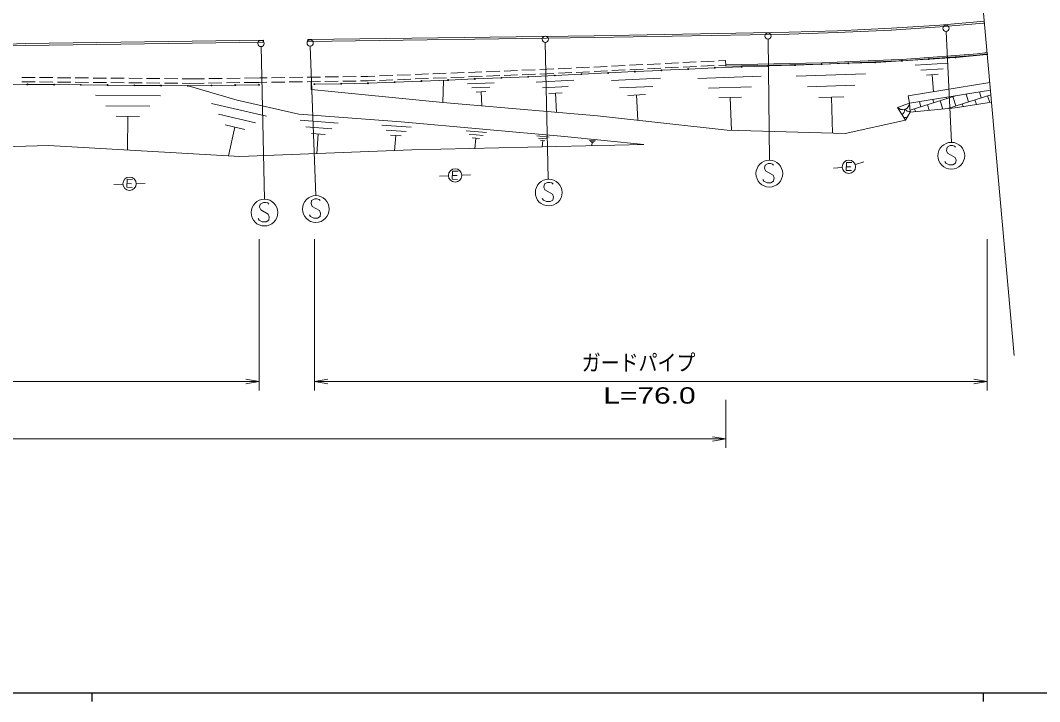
# Model space of a CAD drawing. Units: millimetres, scale not verified. Extents: x 40000 to 680000, y 20000 to 380000.
# Drawn here: x 160004 to 274318, y 204000 to 280432 of the extents above; entities that cross this region are included whole.
import ezdxf
from ezdxf.enums import TextEntityAlignment as Align

# ---------------------------------------------------------------- set-up
doc = ezdxf.new("R2010")
doc.units = ezdxf.units.MM
doc.header["$LTSCALE"] = 1000
for name, color, linetype, lineweight in [('M-BMK-OTRS', 5, 'Continuous', 13), ('M-STR-HTXT', 7, 'Continuous', 13), ('M-STR-STRC', 7, 'Continuous', 13), ('M-TTL-BAND', 7, 'Continuous', 25), ('M-WORK', 1, 'Continuous', 13)]:
    doc.layers.add(name, color=color, linetype=linetype, lineweight=lineweight)
doc.styles.add('ＭＳ Ｐゴシック', font='')
doc.styles.get('ＭＳ Ｐゴシック').set_extended_font_data('MS PGothic')

# ---------------------------------------------------------------- blocks, each defined once
blk = doc.blocks.new('open_arrow')
at = {"color": 0, "linetype": 'Continuous', "lineweight": -2}
blk.add_lwpolyline([(7.5, 1.25), (0, 0), (7.5, -1.25)], dxfattribs=at)

msp = doc.modelspace()

# ---------------------------------------------------------------- linework, layer by layer
at = {"layer": 'M-BMK-OTRS'}
msp.add_line((271447, 242829), (267824, 283530), dxfattribs=at)
at = {"layer": 'M-STR-HTXT'}
for p, q in [((186780, 238919), (186780, 255876)), ((192989, 255876), (192989, 238919)), ((268445, 255876), (268445, 238919)), ((67947, 239919), (186780, 239919)), ((192989, 239919), (268445, 239919)), ((239133, 237874), (239133, 232473)), ((67947, 233473), (239133, 233473))]:
    msp.add_line(p, q, dxfattribs=at)
for centre in [(268440, 276619), (249881, 275516), (252877, 275616), (255872, 275716), (258876, 275903), (261879, 276089), (264882, 276276), (222940, 274393), (225931, 274537), (228923, 274682), (231914, 274827), (234906, 274971), (237897, 275116), (240893, 275216), (243889, 275316), (246885, 275416), (160792, 273252), (163790, 273225), (166788, 273198), (169786, 273171), (184105, 273170), (186768, 273209), (192978, 273274), (195983, 273325), (198989, 273375), (201983, 273497), (204978, 273618), (207973, 273739), (210967, 273861), (213962, 273982), (216956, 274104), (219948, 274248), (172784, 273144), (175782, 273117), (178780, 273090), (181443, 273130)]:
    msp.add_circle(centre, 50, dxfattribs=at)
at = {"layer": 'M-STR-STRC'}
for p, q in [((263834, 279199), (264435, 266766)), ((218880, 277965), (219213, 262637)), ((243858, 278324), (244021, 264759)), ((187007, 277484), (187379, 260380)), ((192516, 277552), (193132, 260755)), ((246960, 275418), (249806, 275513)), ((249956, 275518), (252802, 275613)), ((252952, 275618), (255797, 275714)), ((255947, 275721), (258801, 275898)), ((258951, 275907), (261804, 276084)), ((261954, 276094), (264807, 276271)), ((264957, 276283), (268365, 276612)), ((220023, 274252), (222865, 274389)), ((223015, 274397), (225856, 274534)), ((226006, 274541), (228848, 274678)), ((228998, 274686), (231839, 274823)), ((231989, 274830), (234831, 274968)), ((234981, 274975), (237823, 275112)), ((237972, 275118), (240818, 275213)), ((240968, 275218), (243814, 275313)), ((243964, 275318), (246810, 275413)), ((160742, 273252), (157844, 273278)), ((163740, 273225), (160842, 273251)), ((166738, 273198), (163840, 273224)), ((195908, 273323), (193053, 273275)), ((198914, 273374), (196058, 273326)), ((201908, 273493), (199064, 273378)), ((204903, 273615), (202058, 273500)), ((207898, 273736), (205053, 273621)), ((210892, 273858), (208048, 273742)), ((213887, 273979), (211042, 273864)), ((216882, 274101), (214037, 273985)), ((217031, 274107), (219873, 274245)), ((169736, 273171), (166838, 273197)), ((172734, 273144), (169836, 273170)), ((175732, 273117), (172834, 273143)), ((178730, 273090), (175832, 273116)), ((181393, 273129), (178830, 273091)), ((184055, 273169), (181493, 273130)), ((186718, 273209), (184155, 273170)), ((264297, 266384), (263937, 266204)), ((264537, 266383), (264297, 266384)), ((264777, 266323), (264537, 266383)), ((263937, 266204), (263876, 265844)), ((263876, 265844), (263996, 265544)), ((263996, 265544), (264835, 265063)), ((264897, 266203), (264777, 266323)), ((243525, 264198), (243464, 263838)), ((243885, 264377), (243525, 264198)), ((244125, 264377), (243885, 264377)), ((244365, 264316), (244125, 264377)), ((244485, 264196), (244365, 264316)), ((263814, 264404), (263694, 264585)), ((264174, 264224), (263814, 264404)), ((264594, 264223), (264174, 264224)), ((264894, 264403), (264594, 264223)), ((264835, 265063), (264955, 264763)), ((264955, 264763), (264894, 264403)), ((243464, 263838), (243584, 263538)), ((243584, 263538), (244423, 263056)), ((244423, 263056), (244542, 262756)), ((218782, 262076), (218721, 261716)), ((219142, 262255), (218782, 262076)), ((219382, 262255), (219142, 262255)), ((219622, 262194), (219382, 262255)), ((219742, 262074), (219622, 262194)), ((243402, 262398), (243282, 262578)), ((243762, 262217), (243402, 262398)), ((244182, 262217), (243762, 262217)), ((244482, 262396), (244182, 262217)), ((244542, 262756), (244482, 262396)), ((218721, 261716), (218841, 261416)), ((218841, 261416), (219680, 260934)), ((219680, 260934), (219799, 260634)), ((186900, 259828), (186840, 259468)), ((187261, 260007), (186900, 259828)), ((187501, 260007), (187261, 260007)), ((187741, 259947), (187501, 260007)), ((187860, 259826), (187741, 259947)), ((192664, 260228), (192603, 259868)), ((192603, 259868), (192723, 259568)), ((193024, 260407), (192664, 260228)), ((192723, 259568), (193562, 259086)), ((193264, 260407), (193024, 260407)), ((193504, 260346), (193264, 260407)), ((193624, 260226), (193504, 260346)), ((218659, 260276), (218539, 260456)), ((219018, 260095), (218659, 260276)), ((219438, 260095), (219018, 260095)), ((219739, 260274), (219438, 260095)), ((219799, 260634), (219739, 260274)), ((186840, 259468), (186959, 259168)), ((186959, 259168), (187799, 258686)), ((187799, 258686), (187918, 258386)), ((187918, 258386), (187857, 258026)), ((192541, 258428), (192421, 258608)), ((192900, 258247), (192541, 258428)), ((193621, 258426), (193320, 258247)), ((193562, 259086), (193681, 258786)), ((193681, 258786), (193621, 258426)), ((186777, 258028), (186658, 258208)), ((187137, 257847), (186777, 258028)), ((187557, 257847), (187137, 257847)), ((187857, 258026), (187557, 257847)), ((193320, 258247), (192900, 258247))]:
    msp.add_line(p, q, dxfattribs=at)
for centre, radius in [((243853, 278674), 350), ((263817, 279548), 350), ((186999, 277834), 350), ((192503, 277902), 350), ((218873, 278315), 350), ((264415, 265243), 1500), ((244003, 263237), 1500), ((219260, 261115), 1500), ((193142, 259267), 1500), ((187379, 258867), 1500)]:
    msp.add_circle(centre, radius, dxfattribs=at)
at = {"layer": 'M-TTL-BAND'}
for p, q in [((40000, 205000), (579000, 205000)), ((168000, 205000), (168000, 204000)), ((268000, 205000), (268000, 204000))]:
    msp.add_line(p, q, dxfattribs=at)
at = {"layer": 'M-WORK'}
for p, q in [((268109, 280330), (263139, 279911)), ((268011, 280121), (263152, 279711)), ((268127, 280133), (268011, 280121)), ((246209, 279096), (224372, 278713)), ((251658, 279269), (246209, 279096)), ((251664, 279069), (246214, 278896)), ((257688, 279540), (251658, 279269)), ((257702, 279340), (251664, 279069)), ((263152, 279711), (257686, 279352)), ((263139, 279911), (257688, 279540)), ((160569, 277826), (144911, 277301)), ((187278, 278201), (160569, 277826)), ((187281, 278001), (160574, 277626)), ((187281, 278001), (187278, 278201)), ((224372, 278713), (192240, 278276)), ((192240, 278276), (192242, 278076)), ((224375, 278513), (192242, 278076)), ((246214, 278896), (224375, 278513)), ((160574, 277626), (144915, 277101)), ((267342, 276692), (259370, 276097)), ((268422, 276812), (267342, 276692)), ((268436, 276663), (267356, 276542)), ((230314, 275493), (231813, 275567)), ((232312, 275591), (233810, 275665)), ((234310, 275689), (235808, 275763)), ((236307, 275787), (237805, 275861)), ((238305, 275885), (239096, 275924)), ((239096, 275924), (239120, 275425)), ((249890, 275677), (239125, 275432)), ((249895, 275527), (239129, 275282)), ((259370, 276097), (249890, 275677)), ((259379, 275947), (249895, 275527)), ((267356, 276542), (259379, 275947)), ((260360, 275407), (264053, 275637)), ((204267, 274356), (205766, 274416)), ((206265, 274435), (207764, 274495)), ((208264, 274514), (209762, 274574)), ((210262, 274593), (211761, 274653)), ((212261, 274672), (213759, 274732)), ((214259, 274751), (215758, 274811)), ((216257, 274830), (217756, 274890)), ((216275, 274331), (217774, 274390)), ((218256, 274909), (219036, 274940)), ((218274, 274410), (219058, 274441)), ((219036, 274940), (219827, 274979)), ((219058, 274441), (219850, 274480)), ((220326, 275003), (221825, 275077)), ((220350, 274504), (221848, 274578)), ((222324, 275101), (223822, 275175)), ((222347, 274602), (223846, 274675)), ((224322, 275199), (225820, 275273)), ((224345, 274700), (225843, 274773)), ((226319, 275297), (227817, 275371)), ((226343, 274798), (227841, 274871)), ((228317, 275395), (229815, 275469)), ((228340, 274896), (229838, 274969)), ((230338, 274994), (231836, 275067)), ((232335, 275092), (233834, 275165)), ((234333, 275190), (235831, 275263)), ((236331, 275288), (237829, 275361)), ((238328, 275386), (239120, 275425)), ((239120, 275425), (239129, 275282)), ((246997, 274191), (254793, 274438)), ((263499, 275009), (260988, 274853)), ((261615, 274299), (262945, 274382)), ((160151, 274041), (161651, 274027)), ((160152, 273541), (161652, 273527)), ((162151, 274023), (163651, 274009)), ((162152, 273523), (163652, 273509)), ((164151, 274004), (165651, 273990)), ((164152, 273504), (165652, 273490)), ((166150, 273986), (167650, 273972)), ((166152, 273486), (167652, 273472)), ((168150, 273967), (169650, 273953)), ((168152, 273467), (169652, 273453)), ((170150, 273949), (171650, 273935)), ((170152, 273449), (171651, 273435)), ((172150, 273930), (173650, 273916)), ((172151, 273430), (173651, 273416)), ((174150, 273912), (175650, 273898)), ((174151, 273411), (175651, 273398)), ((176150, 273893), (177650, 273879)), ((176151, 273393), (177651, 273379)), ((178150, 273874), (178933, 273867)), ((178151, 273374), (178934, 273367)), ((178933, 273867), (180642, 273891)), ((178934, 273367), (180616, 273391)), ((181116, 273398), (182616, 273419)), ((181142, 273898), (182642, 273919)), ((183116, 273426), (184616, 273447)), ((183142, 273926), (184642, 273947)), ((185115, 273454), (186797, 273477)), ((185142, 273954), (186851, 273978)), ((186797, 273477), (187651, 273489)), ((186851, 273978), (187671, 273989)), ((188151, 273496), (189650, 273517)), ((188171, 273996), (189671, 274017)), ((190150, 273524), (191650, 273545)), ((190170, 274024), (191670, 274045)), ((192150, 273552), (193650, 273573)), ((192170, 274052), (193670, 274073)), ((192617, 273559), (192629, 272664)), ((194150, 273580), (195650, 273601)), ((194170, 274080), (195670, 274101)), ((196150, 273608), (197650, 273629)), ((196170, 274108), (197670, 274129)), ((198150, 273636), (199003, 273648)), ((198170, 274136), (198990, 274148)), ((198990, 274148), (199770, 274179)), ((199003, 273648), (199788, 273679)), ((200270, 274199), (201769, 274258)), ((200288, 273699), (201786, 273758)), ((202268, 274278), (203767, 274337)), ((202286, 273778), (203785, 273837)), ((204285, 273857), (205783, 273916)), ((206283, 273936), (207782, 273995)), ((207390, 271222), (207455, 273677)), ((208281, 274015), (209780, 274074)), ((210133, 273307), (213130, 273442)), ((210280, 274094), (211779, 274153)), ((212278, 274173), (213777, 274232)), ((214277, 274252), (215776, 274311)), ((217868, 273511), (222063, 273714)), ((226292, 273688), (231785, 273954)), ((235991, 273919), (243087, 274162)), ((259586, 271967), (268721, 273456)), ((262280, 274340), (262399, 272420)), ((178828, 273076), (184328, 271494)), ((192629, 272664), (207390, 271222)), ((212672, 272941), (210634, 272849)), ((211135, 272391), (212214, 272440)), ((211674, 272415), (211744, 270857)), ((221425, 273011), (218572, 272873)), ((219276, 272234), (220786, 272307)), ((220031, 272270), (220136, 270089)), ((230949, 273032), (227213, 272852)), ((228134, 272015), (230112, 272111)), ((241990, 272988), (237165, 272822)), ((253585, 273151), (248284, 272983)), ((259722, 271128), (268797, 272608)), ((268843, 272083), (264008, 270538)), ((266066, 272162), (266347, 271285)), ((267563, 272406), (267776, 271742)), ((168417, 272037), (175716, 271972)), ((181457, 271115), (187595, 269694)), ((191221, 269898), (184328, 271494)), ((207390, 271222), (224715, 269731)), ((229123, 272063), (229261, 269206)), ((238339, 271726), (240894, 271813)), ((239616, 271769), (239743, 268080)), ((249570, 271775), (252377, 271864)), ((250974, 271820), (251102, 267766)), ((259722, 271128), (258391, 270675)), ((259722, 271128), (259586, 271967)), ((259722, 271128), (259812, 270135)), ((264866, 271967), (259793, 270345)), ((260828, 271309), (261011, 270735)), ((261726, 270963), (261925, 270340)), ((262324, 271553), (262440, 271191)), ((263154, 271420), (263453, 270485)), ((263821, 271797), (263869, 271648)), ((264583, 271876), (264918, 270829)), ((264862, 270619), (268916, 271262)), ((265632, 271057), (265729, 270756)), ((267061, 271514), (267227, 270994)), ((268490, 271970), (268726, 271232)), ((174538, 270814), (169574, 270859)), ((186385, 268939), (182212, 269906)), ((202727, 269031), (191221, 269898)), ((258391, 270675), (259273, 269238)), ((259273, 269238), (259812, 270135)), ((259812, 270135), (264862, 270619)), ((260297, 270506), (260396, 270195)), ((264204, 270600), (264217, 270558)), ((170731, 269680), (173359, 269657)), ((172045, 269669), (172011, 265873)), ((182966, 268697), (185176, 268185)), ((191375, 269228), (195663, 268905)), ((200542, 268691), (203833, 268443)), ((221019, 267409), (202727, 269031)), ((224715, 269731), (239266, 268097)), ((252491, 267732), (259273, 269238)), ((184071, 268441), (183332, 265249)), ((194925, 268270), (192009, 268490)), ((192644, 267752), (194187, 267636)), ((193415, 267694), (193247, 265465)), ((203267, 267957), (201029, 268125)), ((201516, 267559), (202701, 267470)), ((202108, 267514), (201979, 265803)), ((210008, 268053), (212299, 267850)), ((211900, 267516), (210342, 267654)), ((239266, 268097), (252491, 267732)), ((158071, 266258), (163169, 266406)), ((163169, 266406), (184607, 265167)), ((203915, 265902), (229933, 266500)), ((210676, 267255), (211501, 267182)), ((211089, 267219), (210983, 266027)), ((217926, 267465), (219320, 267341)), ((219078, 267138), (218129, 267222)), ((218333, 266979), (218835, 266934)), ((218584, 266957), (218519, 266231)), ((229933, 266500), (221019, 267409)), ((223814, 266999), (224511, 266928)), ((224388, 266828), (223914, 266876)), ((224014, 266753), (224265, 266728)), ((224140, 266741), (224103, 266379)), ((184607, 265167), (203915, 265902)), ((252653, 264496), (252614, 263597)), ((253253, 264470), (252653, 264496)), ((253665, 264246), (254612, 264569)), ((208009, 263003), (207010, 262951)), ((208487, 263524), (208449, 262624)), ((208467, 263044), (208976, 263022)), ((209087, 263498), (208487, 263524)), ((209502, 263066), (210501, 263113)), ((252188, 263936), (251192, 263841)), ((252614, 263597), (253214, 263571)), ((252633, 264017), (253142, 263995)), ((171479, 262067), (170480, 262011)), ((171964, 262601), (171925, 261702)), ((171943, 262121), (172453, 262099)), ((172563, 262575), (171964, 262601)), ((172998, 262138), (173997, 262182)), ((208449, 262624), (209048, 262598)), ((171925, 261702), (172524, 261676))]:
    msp.add_line(p, q, dxfattribs=at)
for centre, radius in [((255872, 275716), 50), ((216956, 274104), 50), ((252932, 264004), 750), ((208766, 263031), 750), ((172243, 262108), 750)]:
    msp.add_circle(centre, radius, dxfattribs=at)
for centre, start, end in [((258962, 271179), 221.42271, 356.18296), ((258447, 270509), 304.47105, 356.18296), ((259779, 270962), 221.42271, 272.04917), ((259264, 270291), 256.02403, 285.09434)]:
    msp.add_arc(centre, 762, start, end, dxfattribs=at)

# ---------------------------------------------------------------- block references
at = {"layer": 'M-STR-HTXT', "xscale": 200, "yscale": 200, "rotation": 180}
for p in [(186780, 239919), (268445, 239919), (239133, 233473)]:
    msp.add_blockref('open_arrow', p, dxfattribs=at)
at = {"layer": 'M-STR-HTXT', "xscale": 200, "yscale": 200}
msp.add_blockref('open_arrow', (192989, 239919), dxfattribs=at)

# ---------------------------------------------------------------- texts
at = {"layer": 'M-STR-HTXT', "style": 'ＭＳ Ｐゴシック', "width": 0.85}
msp.add_text('ガードパイプ', height=1833, dxfattribs=at).set_placement((222961, 240568), align=Align.BOTTOM_LEFT)
at = {"layer": 'M-STR-HTXT', "style": 'ＭＳ Ｐゴシック', "width": 1.4}
msp.add_text('L=76.0', height=1833, dxfattribs=at).set_placement((230560, 236882), align=Align.BOTTOM_CENTER)

doc.saveas('drawing.dxf')
